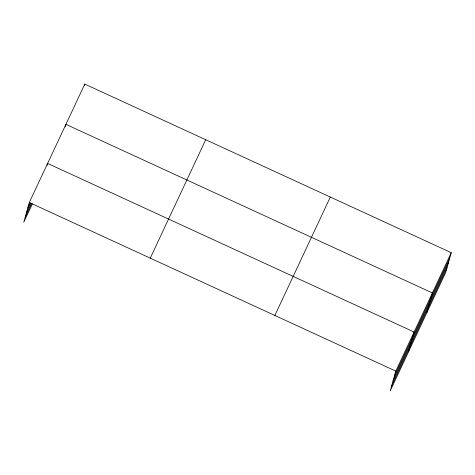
<?xml version="1.0" encoding="UTF-8"?>
<svg xmlns="http://www.w3.org/2000/svg" width="475" height="475" viewBox="0 0 475 475"><rect width="100%" height="100%" fill="white"/><g stroke="black" fill="none" stroke-linecap="round" stroke-linejoin="round"><path stroke-width="0.71" d="M451.25 252.688L395.788 371.1L390.218 390.913L445.681 272.496L451.25 252.688L84.782 84.087L29.319 202.504L23.75 222.312L32.437 203.769M47.096 165.3L47.619 163.424L414.087 332.025L408.518 351.832M65.223 126.849L65.924 124.349L432.392 292.95L426.823 312.758M84.431 85.34L84.782 84.087M27.912 207.504L30.085 202.867M26.541 212.39L30.881 203.116M25.122 217.425L31.641 203.52M150.254 258.139L205.717 139.727M274.853 315.465L330.315 197.054M394.381 376.105L449.843 257.693M393.003 380.992L448.471 262.58M391.59 386.027L447.058 267.609M29.319 202.504L395.788 371.1"/></g></svg>
